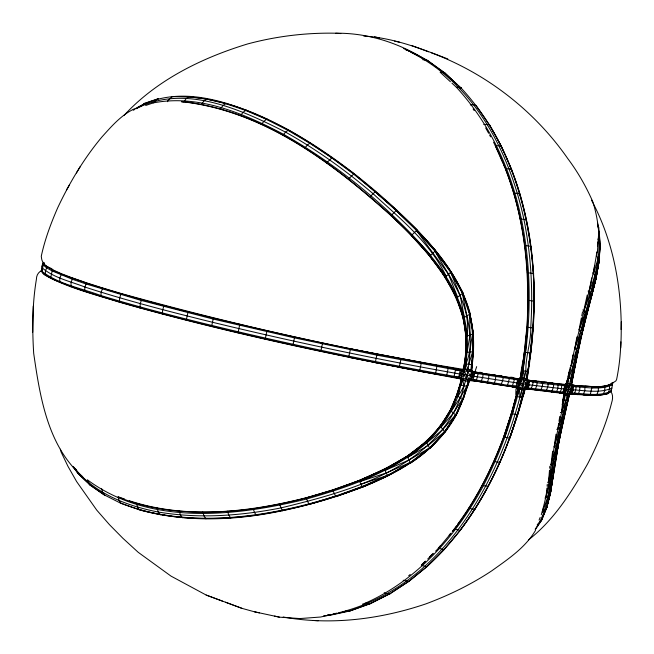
<?xml version="1.0" encoding="UTF-8"?>
<svg xmlns="http://www.w3.org/2000/svg" width="654" height="654" viewBox="0 0 654 654"><rect width="100%" height="100%" fill="white"/><g stroke="black" fill="none" stroke-linecap="round" stroke-linejoin="round"><path stroke-width="0.98" d="M541.275 514.739C548.24 491.407 550.832 466.931 558.418 443.665L571.375 385.827L570.746 378.731L580.564 331.889L599.129 260.962L600.258 244.024L598.753 227.87L597.462 223.12M73.567 466.882C93.726 493.23 126.574 505.902 158.219 512.008C198.881 518.933 240.549 515.851 280.819 507.945C351.59 490.77 443.077 466.163 464.136 385.827L462.738 380.481L461.413 379.083C346.514 357.779 231.827 334.186 119.355 302.173L119.682 297.766L121.194 293.515C233.65 324.621 348.059 350.683 463.081 369.338C478.826 307.617 433.177 254.529 390.994 215.632C332.436 162.944 264.314 111.466 183.774 101.942L181.738 101.934M547.472 482.3L548.543 481.998L554.175 446.993L564.23 400.117L564.239 393.741L562.424 393.021L527.713 388.795L525.031 388.958C507.913 455.012 478.401 520.232 426.817 566.634L421.299 565.416L425.582 561.14M611.842 384.29L612.087 382.68L612.381 384.83C600.061 390.487 585.461 386.972 572.242 386.547L571.375 385.827L571.383 384.585L572.356 379.009L567.86 378.192C568.522 383.628 565.914 389.016 563.405 393.479L527.565 389.032L524.941 389.146L517.625 414.522L509.965 438.074L503.605 437.174C491.996 467.978 477.24 497.768 457.587 524.263M411.006 52.328C474.42 83.81 509.531 152.349 523.838 219.016C531.122 254.708 533.116 291.308 530.729 327.629C531.195 344.985 522.93 362.61 527.001 379.672L529.421 380.268L529.111 384.83L524.451 389.98L521.867 389.702C516.995 383.792 508.199 386.318 501.634 384.102C492.176 382.655 482.726 381.143 473.283 379.573C469.024 379.622 464.912 378.372 460.555 378.462C454.195 378.56 464.577 373.532 464.324 370.753C467.994 353.651 466.139 335.126 463.367 317.885C452.543 276.266 421.225 244.433 391.166 215.436C332.6 162.748 264.469 111.254 183.905 101.73L181.869 101.722M596.849 252.06C590.333 296.409 574.596 339.083 567.786 383.546L570.517 389.702C584.161 390.176 599.154 393.798 611.891 388.067L612.381 384.83C610.967 382.198 616.305 382.189 616.583 379.59C619.142 367.18 620.515 354.509 620.867 341.854M43.826 262.712L44.022 264.151C56.007 274.198 72.153 277.427 86.418 283.068C119.886 293.998 153.919 303.088 188.009 311.819C265.262 331.096 343.048 348.378 421.413 362.496L419.566 371.21L458.307 377.971L461.413 379.083C459.705 403.51 443.387 425.909 426.727 442.913C392.425 472.033 349.04 486.993 306.366 499.076C235.293 516.382 149.864 526.118 87.334 479.791L89.663 484.769L103.904 494.718L121.284 503.531L119.11 500.645L118.121 496.778L124.612 499.076M82.747 476.766C47.652 446.306 40 396.896 33.689 353.34C32.144 328.651 32.299 303.709 36.411 279.258C36.403 275.269 38.431 271.958 42.077 270.38M33.28 306.186L32.7 332.265M620.711 347.814C623.458 297.423 615.635 244.956 591.494 200.189M581.381 317.836L579.068 329.804L581.725 333.957L571.457 384.887C578.071 384.339 575.921 388.738 574.711 393.316L573.942 394.337L569.822 394.141L568.89 395.31L558.712 442.758L550.562 492.568L546.948 506.817L541.7 519.562L537.269 526.135M139.891 307.985L140.275 303.587L141.73 299.328M621.087 329.559L621.3 321.735M530.696 389.424C537.204 376.516 528.587 381.92 520.993 379.729L517.543 379.884L472.638 372.813L468.125 369.428L465.795 364.008L467.046 352.302L470.038 335.061L469.564 314.337L462.452 293.417L450.647 272.252L435.033 251.177L416.5 230.51L396.152 210.572L375.069 191.671L353.479 173.997L331.57 157.753L309.571 143.103L287.719 130.228L266.227 119.257L245.34 110.33L225.278 103.545L206.255 98.975L188.475 96.669L172.125 96.645L167.874 100.691L167.588 101.705M515.769 394.526L515.965 388.762L517.322 388.926M483.698 124.358L489.331 124.71C516.456 169.484 529.822 221.395 533.272 273.339C535.994 308.966 531.187 344.454 527.001 379.672L527.737 380.227C535.83 382.484 547.725 377.66 540.294 390.683M546.025 391.403C547.954 386.4 551.069 380.53 542.141 381.993M566.936 380.726L566.274 383.309L565.326 384.429L547.864 382.704C556.57 381.135 553.39 387.34 551.51 392.057M558.14 383.898L557.854 388.419L556.292 392.596M576.869 336.916L574.891 348.533L577.809 351.639L571.359 383.71L571.768 385.01L573.272 385.337L573.076 389.939L570.868 393.005L569.732 393.553L559.889 392.98L561.459 388.803L561.737 384.29M121.145 503.376C199.257 533.378 286.501 515.221 362.43 487.181C399.292 472.441 436.619 451.424 456.083 415.29C461.904 404.262 465.296 392.155 469.678 380.628L476.177 381.184L478.115 373.753L478.025 372.494L471.665 371.112L470.855 369.902C473.365 351.419 473.872 332.608 469.564 314.337L470.201 313.765C458.904 271.688 427.299 239.47 396.774 210.097C363.82 179.482 327.907 151.875 288.569 129.933C242.838 106.545 181.804 79.02 133.171 110.003L134.152 109.856M119.355 302.173C94.397 294.243 68.417 288.046 45.347 275.318C40.278 273.004 41.529 266.971 42.976 262.769L43.27 264.927L46.328 267.666L52.165 270.96L71.956 279.111L85.748 283.885L141.076 300.415L212.934 319.005L294.39 337.873L376.949 355.171L460.138 370.712L472.572 371.717L509.164 377.407L509.319 378.682L507.316 386.089L476.177 381.184M535.413 529.568L541.512 520.519L546.654 507.962L550.562 492.568L555.32 461.013L561.966 426.244L555.32 461.013L550.979 464.953L562.088 426.13L567.836 400.174L567.296 395.269L564.443 392.367L526.552 387.757L525.048 388.19L517.404 387.43L487.165 382.974L488.554 378.772L489.012 374.276L495.879 375.363L495.43 379.86L494.032 384.053M452.486 531.481L454.407 529.184C484.164 489.723 504.291 443.714 516.161 395.883C527.369 401.858 523.462 385.149 527.001 379.672C538.692 309.882 537.277 236.323 511.551 169.59L509.041 168.757L505.354 168.765C530.41 232.947 531.498 303.26 522.898 370.785C522.726 376.622 520.649 382.353 516.186 386.277C514.485 389.105 509.94 385.32 507.316 386.089M338.813 612.724C441.221 587.537 499.354 483.281 522.35 387.56C523.78 381.993 525.113 376.402 522.898 370.785C527.05 347.536 527.198 323.853 528.252 300.325C528.35 245.978 518.393 190.813 493.525 142.155M613.566 382.574C601.647 389.907 586.589 385.198 573.321 385.631L570.517 389.702L529.111 384.83L528.301 387.986L524.941 389.146L525.048 388.19C516.742 377.432 523.519 364.188 524.304 352.195L530.672 353.095C542.599 260.815 526.127 158.162 461.005 87.881L456.345 87.219L451.914 83.123M514.175 379.402L519.742 378.38L520.993 379.729L520.461 383.612L518.033 386.555C504.071 391.354 522.342 375.429 509.164 377.407M162.274 314.026L162.723 309.644L164.113 305.369M570.165 367.376L568.849 378.372L577.809 351.639L571.457 384.887L575.782 385.876L591.437 386.465L591.764 387.757L590.399 394.166L589.695 394.942L573.942 394.337L577.752 394.615L578.537 393.602C580.597 388.141 581.12 383.072 573.599 386.686L568.915 395.433L565.35 395.032L563.405 393.479L563.846 394.722L562.971 399.913L564.23 400.117L565.35 395.032L567.075 385.419L566.732 383.375L567.598 378.143M401.033 358.899L399.226 367.352L435.278 373.859L435.67 373.033L437.052 365.382L350.47 348.827L348.688 357.272L419.631 370.973M186.259 320.231L188.099 311.574M599.285 256.989L598.958 262.025L595.802 279.634L599.129 260.962L596.791 255.935L597.053 251.953M599.407 254.97L599.922 246.91M599.26 256.834L598.958 262.025L599.129 260.962L595.769 279.422L591.191 297.84L581.651 334.758L581.725 333.957L571.351 365.717L574.572 367.474L571.457 383.751L566.274 383.309L565.293 389.195L562.268 393.258M599.424 255.06L600.258 244.024L597.919 239.029M597.454 245.986L597.723 242.013M597.396 252.215L598.533 235.162M582.927 309.849L585.199 312.947L586.139 316.323L591.339 296.826L588.96 291.766C601.435 263.734 601.974 231.017 592.876 201.923C586.139 186.586 577.834 171.986 567.77 158.579C534.465 110.624 485.971 73.158 431.329 52.786M461.299 385.181L463.8 374.677L464.405 363.804L471.411 364.654L471.665 371.112L474.526 371.856L474.06 376.402L469.008 381.413L463.179 398.834L455.936 415.176L445.039 432.204L441.041 427.152L450.336 410.557L456.508 395.76L459.942 384.805L467.487 386.465L471.755 370.867L472.687 351.787L473.398 351.639C477.943 273.209 407.426 219.556 354.027 173.727C301.486 134.675 240.974 95.435 173.032 96.53L172.125 96.645M529.111 384.83L463.8 374.677L461.086 377.546L458.307 377.971L453.876 377.423L455.732 368.709L421.372 362.757M549.499 470.193L548.543 481.998L552.875 477.87L553.178 476.766L558.581 442.921M549.662 468.223L549.818 466.253M211.594 326.542L213.433 317.869M43.941 262.475L44.137 263.914L43.27 264.927L41.913 271.32C58.835 284.286 80.973 288.144 100.634 295.445C145.965 309.244 191.949 320.771 238.031 331.733C311.181 348.86 384.765 364.196 458.773 377.129L460.138 370.712L463.081 369.338L469.686 380.424L469.008 381.413L465.673 380.963L461.086 377.546L446.519 376.132L448.366 367.409M516.995 383.121L517.543 379.884L520.085 378.699C524.165 361.981 524.712 344.29 526.969 327.188L532.936 327.965L530.533 353.07L527.991 371.488L521.532 370.581L520.085 378.699L516.995 383.121L516.186 386.277L512.27 386.571M546.908 488.121L545.967 497.808L544.913 498.07M547.096 486.184L547.284 484.246M532.936 327.965L530.533 353.07L526.887 378.535L520.183 377.595L519.194 379.026L517.363 378.854L478.009 372.755L474.641 373.172L468.411 381.38L462.738 398.646L455.936 415.176L444.916 432.057L429.931 448.53L426.727 442.913L440.338 426.294L450.14 410.393L456.508 395.76L457.694 396.349C471.648 378.641 467.651 354.681 472.728 334.096L473.422 333.695L470.022 313.879L462.86 292.902L450.647 272.252L451.186 271.614M362.447 604.182L365.316 603.16C417.416 580.155 456.606 535.307 483.273 485.979C495.225 462.934 505.158 438.867 512.491 413.949C514.428 405.341 518.581 396.978 518.115 387.977L515.475 387.323L518.115 387.977L519.366 389.326L519.971 396.577M237.991 332.878L239.83 324.204M377.047 354.206L375.257 362.659L399.292 367.107M476.758 380.146L470.52 380.399C471.853 377.464 473.954 372.935 471.559 369.976C475.401 344.192 473.798 317.247 462.452 293.417L463.024 292.771L451.031 271.753L435.033 251.177L435.572 250.588L416.925 230.118L396.152 210.572L390.994 215.632C430.144 250.588 471.877 295.755 467.046 352.302L465.73 352.375L464.021 368.619L459.541 373.949C376.549 359.414 294.063 342.017 212.174 322.193C169.46 311.623 126.786 300.668 84.914 287.049C70.616 281.392 54.429 278.154 42.412 268.091L42.109 265.933M527.198 327.213L524.524 352.22L521.818 370.622L521.802 377.889L523.87 380.415L525.767 384.364L527.917 381.339L529.462 380.563L565.522 384.805L566.732 383.375L567.86 378.192M525.579 352.351C537.482 260.169 521.197 157.606 456.345 87.219M101.689 488.718L102.596 492.339L104.812 495.241L89.663 484.769L77.818 473.3L73.15 466.866M563.405 393.479L563.846 394.722L561.41 412.511L560.396 412.494M550.979 464.953L552.63 451.195M265.181 339.181L267.02 330.499M594.641 265.459L593.611 273.536L595.966 278.596L591.191 297.84M527.884 371.472L530.263 353.013M558.418 443.665L554.175 446.993L556.006 434.231M555.499 460.163L550.439 492.773L546.654 507.962L542.379 512.049L542.918 509.057M292.869 345.386L294.652 336.949M572.961 354.901L571.351 365.717L570.411 365.382M527.598 371.447L526.674 380.538C539.174 383.955 552.834 384.184 565.808 385.934L567.075 385.419L569.282 385.909L575.79 385.615M525.375 371.145L524.304 378.257L526.674 380.538M558.696 423.277L557.764 429.163L556.709 429.318M558.998 421.315L559.775 416.418M559.987 392.743L563.086 392.22C563.38 389.915 566.724 383.072 561.729 384.552M541.814 519.358L546.834 507.022L550.267 493.688L552.875 477.87C547.79 494.187 546.531 512.335 536.746 526.797M553.055 476.962L550.439 492.773L546.834 507.022M320.803 351.435L322.643 342.745M595.802 279.634L598.933 261.813M568.947 372.24L568.04 377.203L569.43 370.311M514.003 378.396L519.039 378.65C519.66 381.56 518.916 385.304 517.118 387.675L517.764 388.983L512.491 413.949L511.248 413.622L503.605 437.174M541.7 519.562L541.512 520.519L537.245 524.59M581.766 315.833L582.534 311.844M572.356 379.009L574.572 367.474L570.746 378.731L559.955 428.051L553.3 463.073L548.256 495.863L542.379 512.049M591.756 277.876L588.96 291.766L588.101 291.087M574.891 348.533L586.262 315.375L574.547 367.671M587.235 294.979L583.785 310.544L595.966 278.596L591.159 297.627M581.725 333.957L577.793 352.204M562.146 404.777L564.296 394.836L563.805 393.88L565.44 393.119M554.175 446.993L565.228 411.472L569.732 393.553L567.075 385.419L566.225 384.421L561.99 385.574M517.118 387.675L517.764 388.983L516.161 395.883L504.831 437.542M555.32 461.013L545.967 497.808L550.267 493.688M581.651 334.758L595.966 278.596M581.602 334.586L586.262 315.375M494.122 383.816L472.662 380.636L474.06 376.402M573.076 389.939L572.234 393.111C565.522 397.73 575.079 388.394 571.768 385.01M517.494 396.193L520.461 383.612L524.107 389.997L522.505 396.798L517.625 414.522L512.491 413.949M586.098 316.119L591.339 296.826L579.068 329.804M611.891 388.067L611.024 391.231C601.68 398.131 588.616 394.329 577.752 394.615M435.58 551.175L438.433 548.322L443.984 549.515L460.391 530.026C486.2 495.462 505.411 456.091 517.175 414.611C521.369 403.673 521.287 390.569 529.658 381.593L532.536 381.012M598.14 258.404L593.611 273.536L592.753 272.914M468.697 364.352L472.687 351.787L467.046 352.302L466.106 336.32L463.146 318.024L469.564 314.337L473.234 333.769L473.202 351.664L472.114 364.695L471.411 364.654M475.303 370.818L476.676 366.6M503.817 437.232L511.469 413.671L518.221 389.097L517.674 388.116L519.366 387.389M517.175 414.611C504.896 456.075 485.987 495.691 459.991 530.337L454.203 529.111L452.29 531.4M509.818 438.074L517.477 414.522L522.194 396.855L521.867 389.702L517.764 388.983M465.795 364.008C475.981 341.421 466.081 316.422 462.452 293.417L456.574 298.036L463.367 317.885L467.16 336.017L465.861 336.401L465.975 352.359L464.708 363.837L465.198 368.889L467.724 371.611L470.144 375.748L472.638 372.813L474.551 372.151L478.009 372.755M559.889 392.98L564.443 392.367L566.511 389.318L568.915 395.433L567.893 400.035L557.764 429.163L561.835 426.809M567.836 400.174L566.184 400.191L561.41 412.511L565.424 411.08L568.89 395.31L570.868 393.005C584.104 393.316 598.704 396.945 611.024 391.231L610.828 389.792M481.017 381.985C482.235 377.824 486.167 371.112 478.025 372.494M501.005 385.132C503.098 378.584 506.082 374.587 495.863 375.633M539.076 520.11L540.179 517.42M534.972 389.997C536.411 386.645 539.877 379.042 532.544 380.751M121.194 293.515L102.727 287.997L101.166 292.232L100.888 296.654M102.727 287.997L86.524 282.83L84.914 287.049L84.685 291.488M589.695 394.942L603.135 394.542L607.828 393.569L609.438 389.629L609.561 385.108L612.005 383.555C604.37 388.713 593.309 386.4 584.987 386.228M86.524 282.83L72.758 278.064L71.114 282.275L70.918 286.73M72.758 278.064L61.55 273.756L59.866 277.95L59.71 282.422M591.437 386.727L598.443 386.473L598.287 391.01L596.595 395.179L603.135 394.542L604.737 390.601L604.868 386.073L609.561 385.108L604.876 386.334M44.137 263.914C44.521 266.955 55.508 268.459 52.165 270.96L50.808 277.345L51.167 278.604M603.135 394.542L607.713 393.798L610.272 392.008M134.266 108.891C121.153 115.096 111.613 126.263 102.065 136.817C84.047 158.26 69.618 182.548 57.683 207.825C50.865 223.455 44.84 239.544 41.276 256.254C41.57 258.395 41.693 260.635 43.115 262.393M47.186 266.644L45.469 270.821L45.347 275.318M565.882 384.111L564.451 385.811M76.412 172.999L80.336 166.41M66.471 189.946L69.455 184.976M563.928 389.056L565.808 385.934L565.326 384.429L564.132 384.478M183.774 101.942L186.259 98.541L189.546 96.449M387.675 476.047L385.026 470.398C410.687 455.413 436.063 437.354 450.14 410.393L456.083 415.29L463.179 398.834L466.793 386.4L460.293 397.55L451.178 411.26L461.544 380.252L460.326 378.723L461.871 374.35L462.264 369.592L455.764 369.96M526.887 378.535L527.565 379.851C528.187 382.737 527.435 386.53 525.644 388.877L527.565 389.032L528.301 387.986M201.522 104.239L204.056 100.855L207.285 98.754M220.496 108.793L223.088 105.417L226.268 103.307M574.711 393.316L571.4 394.158L577.858 394.378M535.176 529.217L536.28 527.574M124.056 115.382C156.756 79.976 202.045 57.805 247.694 43.924C276.38 36.232 306.039 32.618 335.723 33.215C368.194 32.806 399.651 43.18 426.907 60.495M535.552 530.304C525.309 547.758 507.905 559.268 491.8 570.795C471.256 584.439 449.053 595.23 425.967 603.855C380.391 619.297 330.761 625.608 283.182 616.992M240.525 115.57L243.165 112.21L246.288 110.076M454.203 529.111L456.459 525.881M261.363 124.481L264.061 121.145L267.126 118.987M282.798 135.427L285.561 132.124L288.569 129.933M304.609 148.278L307.437 145.008L310.38 142.785M326.55 162.903L332.33 157.401M438.229 548.24L440.15 545.943M449.094 535.234L450.369 533.697M438.433 548.322L451.211 533.01M348.41 179.114L354.19 173.612M369.96 196.756L375.739 191.246M459.541 373.949L463.8 374.677L468.411 381.38L463.351 398.907L462.738 398.646C453.124 425.386 434.24 447.769 410.491 463.146L407.704 457.408C433.512 438.466 455.838 411.554 460.98 379.23L462.68 378.478M140.757 106.692L144.346 103.365L158.497 98.664L157.361 98.885L153.11 102.94L145.67 105.498M421.814 564.615L424.675 561.77M429.67 556.783L432.523 553.938M427.724 559.006L433.439 553.309M384.2 592.671L384.977 593.284L389.637 593.946L409.306 581.054L427.446 566.217L444.573 549.139L443.984 549.515M375.069 191.671L396.618 210.228L417.08 229.987L416.5 230.51L448.489 274.263L457.677 297.218L445.333 277.051L429.76 256.213L435.033 251.177C449.355 277.664 471.33 303.955 467.16 336.017L472.728 334.096L473.202 351.664L471.444 369.968L472.441 371.349M408.685 575.733L410.262 574.441M403.166 580.245L408.644 581.496L427.446 566.217M408.644 581.496L409.306 581.054M426.817 566.634L427.275 566.258M389.637 593.946L409.142 581.087M396.774 210.097L396.152 210.572M410.401 462.983L429.637 447.867L444.655 431.591L455.576 414.808L442.913 429.441L426.727 442.913L426.04 441.728L407.123 456.181L384.609 469.392L359.774 481.606L362.43 487.181C392.94 474.166 424.307 458.797 444.655 431.591L428.247 445.464L407.704 457.408L407.123 456.181C360.583 485.023 306.914 500.318 253.18 508.779C208.152 514.616 160.819 514.297 118.161 497.015M365.316 603.16L369.976 603.814L390.348 593.472L369.976 603.814L349.865 610.991L329.493 615.373L323.665 615.806M426.163 441.949L407.221 456.418L384.609 469.392L359.398 480.592L359.774 481.606L386.244 473.014L410.221 462.509L429.637 447.867L409.012 460.048L385.026 470.398L384.519 469.163L359.308 480.363L332.812 490.108L333.148 491.138L335.894 496.664L362.341 487.026L387.585 475.883L410.221 462.509C363.575 491.268 309.996 506.793 256.172 515.156C217.48 520.224 177.561 520.453 139.703 509.948L120.418 503.024M330.147 614.899L327.163 615.226L331.047 614.392M609.569 385.369L612.013 383.816M40.434 271.418L41.995 270.445L41.619 269.17M135.868 108.842L142.932 104.656M143.586 104.256L145.302 103.234M136.931 108.311C185.09 83.54 241.612 109.864 285.561 132.124C316.749 149.521 345.778 170.514 372.976 193.609C399.97 218.567 430.152 242.381 446.175 276.34L445.145 277.231L456.77 297.864L464.356 317.386L460.146 295.297L450.647 272.252L446.175 276.34L429.94 256.025L411.317 235.563L416.5 230.51L435.425 250.727M528.424 539.951C553.971 520.069 571.719 491.947 587.529 464.054C597.707 444.499 606.258 424.029 611.662 402.619C612.823 399.046 613.231 394.82 610.885 391.607M335.796 496.509L362.087 486.625L387.381 475.45L360.951 484.222M470.308 104.918L473.676 104.754L476.423 105.842M129.255 500.719C186.439 519.611 248.667 512.229 305.998 497.8L309.072 504.414L335.477 496.133L362.087 486.625M306.072 498.029L332.731 489.879L359.398 480.592M305.998 497.8L332.812 490.108M335.477 496.133C272.554 515.973 203.819 526.977 139.008 509.605L136.678 504.626L136.678 503.343M495.487 145.711L498.92 145.662L501.463 146.553L511.698 169.664M370.548 603.364L349.865 610.991L345.982 610.509M473.283 379.573L469.678 380.628L470.782 380.154L476.267 380.947M332.992 613.975L336.867 613.141M350.658 610.484L320.566 617.024L299.949 618.561L279.503 617.172L254.439 611.792L242.037 608.375L206.198 595.066L170.98 576.092L138.215 552.311L122.919 538.307L109.578 524.786L96.759 510.145L76.641 481.597L67.967 466.335L61.124 452.077L60.34 449.192M591.764 387.757L604.868 386.073M153.11 102.94C198.702 94.004 243.901 113.494 283.468 134.274C339.001 165.74 388.901 207.122 430.733 255.289M475.221 509.016L472.45 509.09L468.869 508.117M571.555 393.912L569.822 394.141L574.04 394.1M488.456 486.404L482.096 485.505M531.391 388.402L525.644 388.877M500.138 462.394L493.778 461.495M513.66 193.241L517.363 193.298L520.004 194.132M520.11 218.894L526.462 219.785M524.671 245.463L531.023 246.362M596.71 394.942L583.131 394.951L584.782 390.765L584.987 386.489M527.312 272.693L533.672 273.585M564.23 400.117L566.184 400.191M528.023 300.309L534.383 301.208M527.565 389.032L530.803 389.187M422.672 59.694L427.324 60.348L444.753 72.864L461.552 88.527L458.446 85.715M440.101 72.21L444.753 72.864L456.974 84.358M363.788 36.101C393.038 37.703 420.775 48.51 447.802 58.934M335.723 33.215L340.816 33.567M547.856 382.974L553.358 383.358M313.184 620.433L318.277 620.785M448.342 367.671L462.362 369.976L463.408 369.665L463.572 368.529L471.559 369.976M489.004 374.546L495.871 375.363M514.019 378.135L517.339 378.568L517.543 379.884M455.707 368.97L460.064 369.69M465.673 380.963L461.103 380.137L457.694 396.349L462.738 398.646L453.459 413.091L441.041 427.152L440.183 426.089M565.35 395.032L563.846 394.722M375.306 362.414C296.319 346.546 217.635 328.962 139.899 307.732C116.723 301.257 93.587 294.562 70.91 286.468C61.198 282.332 50.219 279.65 42.281 272.334M374.497 36.828L379.467 37.899M394.55 41.12L399.561 42.208M274.533 616.101L279.503 617.172M254.439 611.792L259.45 612.88M407.377 50.154L427.324 60.348L445.178 73.452M403.395 48.461L409.551 51.216L405.733 49.778M411.963 45.625L428.525 51.805M206.198 595.066L222.671 601.214M225.475 602.195L242.037 608.375M53.007 269.938L61.55 273.756M86.982 481.794L77.818 473.3L75.815 469.18M501.61 146.627L489.674 125.2L475.908 105.229M489.821 125.274L489.331 124.71M410.426 51.682L418.307 55.901M420.064 56.841L427.79 60.961M440.837 72.888L450.434 81.766M89.214 483.968L90.456 485.162M78.635 473.717L74.556 468.101M160.287 514.861L158.219 512.008L157.123 508.109M182.401 517.78L180.398 514.935L179.237 511.027M205.945 518.818L204.007 515.981L202.781 512.066M230.666 517.993L228.794 515.148L227.494 511.232M569.748 383.743L571.375 385.827M256.286 515.303L254.488 512.45L253.114 508.542M282.544 510.815L279.372 504.046M461.005 87.881L461.397 88.437M473.095 108.965L474.215 110.583M485.669 127.914L488.612 133.252M489.593 135.035L490.574 136.817M495.274 145.736L502.934 163.238M503.744 165.078L504.953 167.841M597.764 225.311L598.753 227.87M597.519 224.976L598.32 228.042M41.987 270.184L42.297 272.595M470.855 369.902L471.117 371.913M598.737 230.788L599.178 235.497M599.366 237.427L599.816 242.233"/></g></svg>
